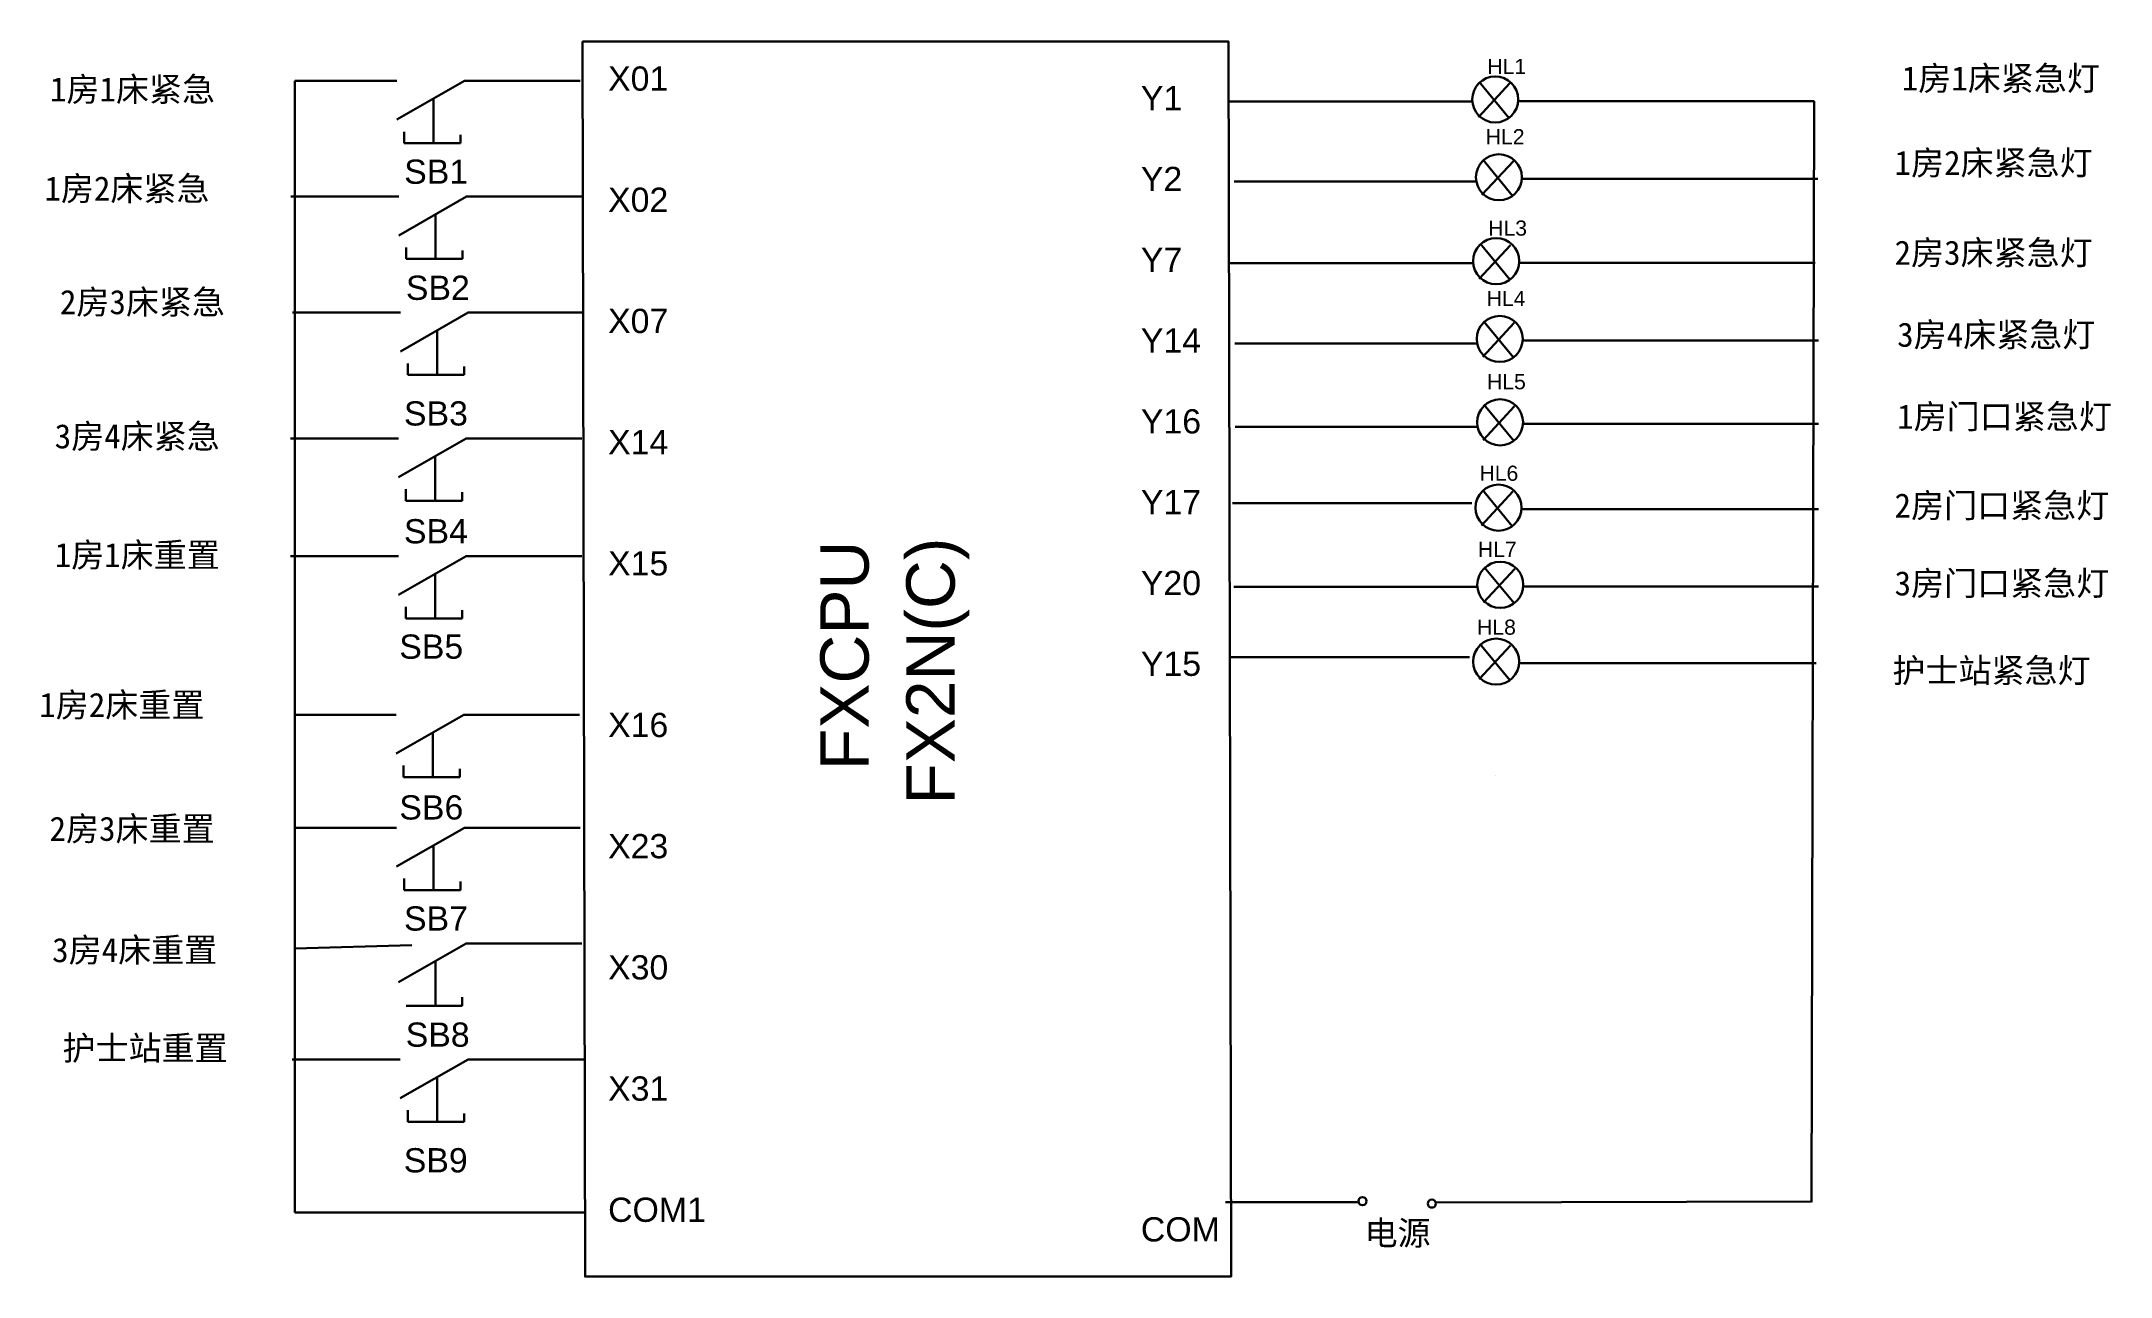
# Model space of a CAD drawing. Header units: millimetres. Extents: x 2329 to 2671, y 1944 to 2148.
import ezdxf

# ---------------------------------------------------------------- set-up
doc = ezdxf.new("R2010")
doc.units = ezdxf.units.MM
doc.layers.add('图层1', color=7, linetype='Continuous', lineweight=30)
doc.styles.get("Standard").update_dxf_attribs({"font": 'arial.ttf'})
doc.styles.add('样式 1', font='arial.ttf', dxfattribs={"height": 4})
doc.styles.add('样式 2', font='arial.ttf', dxfattribs={"height": 8})

msp = doc.modelspace()

# ---------------------------------------------------------------- linework, layer by layer
at = {"layer": '图层1'}
for p, q in [((2370.95, 2141.49), (2370.95, 1954.71)), ((2387.78, 2141.49), (2370.95, 2141.49)), ((2370.95, 2141.49), (2387.78, 2141.49)), ((2398.99, 2141.49), (2387.78, 2135.1)), ((2418.08, 2141.49), (2398.99, 2141.49)), ((2398.99, 2141.49), (2410.63, 2141.49)), ((2566.39, 2135.51), (2571.58, 2141.09)), ((2566.52, 2141.35), (2571.44, 2135.37)), ((2569.18, 2142.23), (2569.18, 2142.23)), ((2393.87, 2138.58), (2393.87, 2131.21)), ((2525.18, 2138.1), (2565.2, 2138.1)), ((2573.04, 2138.16), (2621.87, 2138.16)), ((2621.87, 2138.16), (2621.43, 1956.43)), ((2389.03, 2131.21), (2389.03, 2133.11)), ((2398.33, 2131.21), (2398.33, 2132.6)), ((2393.87, 2131.21), (2389.03, 2131.21)), ((2393.87, 2131.21), (2398.33, 2131.21)), ((2569.65, 2129.73), (2569.65, 2129.73)), ((2569.78, 2129.38), (2569.78, 2129.38)), ((2566.98, 2122.66), (2572.17, 2128.24)), ((2567.12, 2128.51), (2572.04, 2122.52)), ((2388.1, 2122.4), (2370.29, 2122.4)), ((2399.3, 2122.4), (2388.1, 2116)), ((2418.4, 2122.4), (2399.3, 2122.4)), ((2526.04, 2124.86), (2566.03, 2124.86)), ((2573.63, 2125.32), (2622.43, 2125.32)), ((2394.19, 2119.49), (2394.19, 2112.11)), ((2569.33, 2115.55), (2569.33, 2115.55)), ((2389.35, 2112.11), (2389.35, 2114.02)), ((2394.19, 2112.11), (2389.35, 2112.11)), ((2394.19, 2112.11), (2398.64, 2112.11)), ((2398.64, 2112.11), (2398.64, 2113.51)), ((2566.53, 2108.82), (2571.72, 2114.4)), ((2566.67, 2114.67), (2571.59, 2108.69)), ((2525.32, 2111.42), (2565.35, 2111.42)), ((2573.19, 2111.48), (2622.02, 2111.48)), ((2388.38, 2103.24), (2370.57, 2103.24)), ((2399.59, 2103.24), (2388.38, 2096.84)), ((2418.68, 2103.24), (2399.59, 2103.24)), ((2567.13, 2095.97), (2572.32, 2101.55)), ((2567.26, 2101.82), (2572.18, 2095.84)), ((2569.79, 2103.05), (2569.79, 2103.05)), ((2569.92, 2102.7), (2569.92, 2102.7)), ((2394.47, 2100.32), (2394.47, 2092.95)), ((2526.19, 2098.17), (2566.17, 2098.17)), ((2573.78, 2098.63), (2622.57, 2098.63)), ((2389.63, 2092.95), (2389.63, 2094.85)), ((2394.47, 2092.95), (2389.63, 2092.95)), ((2394.47, 2092.95), (2398.93, 2092.95)), ((2398.93, 2092.95), (2398.93, 2094.35)), ((2567.19, 2082.22), (2572.38, 2087.8)), ((2567.32, 2088.07), (2572.25, 2082.09)), ((2569.86, 2089.29), (2569.86, 2089.29)), ((2569.98, 2088.95), (2569.98, 2088.95)), ((2526.25, 2084.42), (2566.24, 2084.42)), ((2573.84, 2084.88), (2622.57, 2084.88)), ((2388.06, 2082.49), (2370.25, 2082.49)), ((2399.27, 2082.49), (2388.06, 2076.1)), ((2418.36, 2082.49), (2399.27, 2082.49)), ((2394.15, 2079.58), (2394.15, 2072.2)), ((2389.31, 2072.2), (2389.31, 2074.11)), ((2569.72, 2074.86), (2569.72, 2074.86)), ((2394.15, 2072.2), (2389.31, 2072.2)), ((2394.15, 2072.2), (2398.61, 2072.2)), ((2398.61, 2072.2), (2398.61, 2073.6)), ((2525.77, 2071.8), (2565.32, 2071.8)), ((2566.93, 2068.13), (2572.11, 2073.71)), ((2567.06, 2073.98), (2571.98, 2068)), ((2573.58, 2070.79), (2622.57, 2070.79)), ((2388.06, 2063.05), (2370.25, 2063.05)), ((2399.27, 2063.05), (2388.06, 2056.65)), ((2418.36, 2063.05), (2399.27, 2063.05)), ((2567.22, 2055.4), (2572.41, 2060.98)), ((2567.35, 2061.25), (2572.28, 2055.27)), ((2570.01, 2062.12), (2570.01, 2062.12)), ((2394.15, 2060.14), (2394.15, 2052.76)), ((2526.01, 2057.99), (2566.03, 2057.99)), ((2573.87, 2058.06), (2622.57, 2058.06)), ((2389.31, 2052.76), (2389.31, 2054.67)), ((2398.61, 2052.76), (2398.61, 2054.16)), ((2394.15, 2052.76), (2389.31, 2052.76)), ((2394.15, 2052.76), (2398.61, 2052.76)), ((2566.53, 2042.72), (2571.72, 2048.3)), ((2566.66, 2048.57), (2571.59, 2042.58)), ((2569.33, 2049.44), (2569.33, 2049.44)), ((2525.38, 2046.39), (2564.93, 2046.39)), ((2573.18, 2045.38), (2622.18, 2045.38)), ((2387.66, 2036.86), (2370.95, 2036.86)), ((2398.87, 2036.86), (2387.66, 2030.46)), ((2417.96, 2036.86), (2398.87, 2036.86)), ((2393.75, 2033.95), (2393.75, 2026.57)), ((2388.92, 2026.57), (2388.92, 2028.48)), ((2393.75, 2026.57), (2388.92, 2026.57)), ((2393.75, 2026.57), (2398.21, 2026.57)), ((2398.21, 2026.57), (2398.21, 2027.97)), ((2569.18, 2026.8), (2569.18, 2026.8)), ((2387.75, 2018.23), (2370.92, 2018.23)), ((2370.92, 2018.23), (2387.75, 2018.23)), ((2398.96, 2018.23), (2387.75, 2011.83)), ((2418.05, 2018.23), (2398.96, 2018.23)), ((2398.96, 2018.23), (2410.6, 2018.23)), ((2393.84, 2015.32), (2393.84, 2007.94)), ((2389, 2007.94), (2389, 2009.85)), ((2398.3, 2007.94), (2398.3, 2009.34)), ((2393.84, 2007.94), (2389, 2007.94)), ((2393.84, 2007.94), (2398.3, 2007.94)), ((2399.27, 1999.13), (2388.07, 1992.74)), ((2418.36, 1999.13), (2399.27, 1999.13)), ((2370.95, 1998.29), (2390.29, 1998.87)), ((2370.95, 1998.29), (2370.95, 1998.29)), ((2394.16, 1996.22), (2394.16, 1988.84)), ((2394.16, 1988.84), (2389.32, 1988.84)), ((2394.16, 1988.84), (2398.61, 1988.84)), ((2398.61, 1988.84), (2398.61, 1990.24)), ((2388.35, 1979.97), (2370.54, 1979.97)), ((2399.56, 1979.97), (2388.35, 1973.57)), ((2418.65, 1979.97), (2399.56, 1979.97)), ((2394.44, 1977.06), (2394.44, 1969.68)), ((2389.6, 1969.68), (2389.6, 1971.59)), ((2394.44, 1969.68), (2389.6, 1969.68)), ((2394.44, 1969.68), (2398.9, 1969.68)), ((2398.9, 1969.68), (2398.9, 1971.08)), ((2370.95, 1954.71), (2418.68, 1954.71)), ((2546.44, 1956.45), (2524.65, 1956.45)), ((2621.43, 1956.51), (2559.49, 1956.36))]:
    msp.add_line(p, q, dxfattribs=at)
msp.add_lwpolyline([(2418.45, 2148.01), (2525.12, 2148.01), (2525.56, 1944.14), (2418.89, 1944.14)], close=True, dxfattribs=at)
for centre, radius in [((2569.18, 2138.43), 3.8), ((2569.78, 2125.58), 3.8), ((2569.33, 2111.74), 3.8), ((2569.92, 2098.9), 3.8), ((2569.98, 2085.14), 3.8), ((2569.72, 2071.05), 3.8), ((2570.01, 2058.32), 3.8), ((2569.33, 2045.64), 3.8), ((2547.26, 1956.59), 0.671), ((2558.71, 1956.19), 0.671)]:
    msp.add_circle(centre, radius, dxfattribs=at)

# ---------------------------------------------------------------- texts
at = {"layer": '图层1', "style": '样式 2'}
for s, p in [('FXCPU', (2465.72, 2027.74)), (' FX2N(C)', (2479.92, 2018.93))]:
    msp.add_text(s, height=8, rotation=90, dxfattribs=at).set_placement(p)
at = {"layer": '图层1', "char_height": 4, "attachment_point": 1, "style": '样式 1'}
for s, width, gutter_width, insert in [('{\\fSimSun|b0|i0|c134|p2;1房1床紧急}', 40.746, 20, (2330.52, 2142.11)), ('X01\\P\\P\\PX02\\P\\P\\PX07\\P\\P\\PX14\\P\\P\\PX15\\P\\P\\P\\PX16\\P\\P\\PX23\\P\\P\\PX30\\P\\P\\PX31\\P\\P\\PCOM1', 288.9494, 12.5, (2422.68, 2143.88)), ('{\\fSimSun|b0|i0|c134|p2;1房1床紧急灯}', 40.746, 20, (2636.31, 2143.92)), ('\\PY1\\P\\PY2\\P\\PY7\\P\\PY14\\P\\PY16\\P\\PY17\\P\\PY20\\P\\PY15\\P\\P \\P\\P\\P\\P\\P\\P\\P\\P\\P\\P\\P\\PCOM', 14.1501, 12.5, (2510.66, 2147.31)), ('{\\fSimSun|b0|i0|c134|p2;1房2床紧急灯}', 40.746, 20, (2635.12, 2129.97)), ('{\\fSimSun|b0|i0|c134|p2;1房2床紧急}', 40.746, 20, (2329.6, 2125.73)), ('SB1', 19.9963, 40, (2389.01, 2128.51)), ('{\\fSimSun|b0|i0|c134|p2;2房3床紧急灯}', 40.746, 20, (2635.12, 2115.14)), ('SB2', 19.9963, 40, (2389.29, 2109.35)), ('{\\fSimSun|b0|i0|c134|p2;2房3床紧急}', 40.746, 20, (2332.16, 2106.99)), ('{\\fSimSun|b0|i0|c134|p2;3房4床紧急灯}', 40.746, 20, (2635.55, 2101.61)), ('SB3', 19.9963, 40, (2388.97, 2088.61)), ('{\\fSimSun|b0|i0|c134|p2;1房门口紧急灯}', 40.746, 20, (2635.55, 2088.09)), ('{\\fSimSun|b0|i0|c134|p2;3房4床紧急}', 40.746, 20, (2331.3, 2084.84)), ('{\\fSimSun|b0|i0|c134|p2;2房门口紧急灯}', 40.746, 20, (2635.12, 2073.41)), ('SB4', 19.9963, 40, (2388.97, 2069.16)), ('{\\fSimSun|b0|i0|c134|p2;1房1床重置}', 40.746, 20, (2331.3, 2065.25)), ('{\\fSimSun|b0|i0|c134|p2;3房门口紧急灯}', 40.746, 20, (2635.12, 2060.57)), ('SB5', 19.9963, 40, (2388.2, 2050.12)), ('{\\fSimSun|b0|i0|c134|p2;护士站紧急灯}', 40.746, 20, (2634.76, 2046.18)), ('{\\fSimSun|b0|i0|c134|p2;1房2床重置}', 40.746, 20, (2328.75, 2040.5)), ('SB6', 19.9963, 40, (2388.21, 2023.58)), ('{\\fSimSun|b0|i0|c134|p2;2房3床重置}', 40.746, 20, (2330.45, 2020.06)), ('SB7', 19.9963, 40, (2388.98, 2005.25)), ('{\\fSimSun|b0|i0|c134|p2;3房4床重置}', 40.746, 20, (2330.88, 2000.04)), ('SB8', 19.9963, 40, (2389.26, 1986.08)), ('{\\fSimSun|b0|i0|c134|p2;护士站重置}', 40.746, 20, (2332.58, 1983.86)), ('SB9', 19.9963, 40, (2388.94, 1965.34)), ('{\\fSimSun|b0|i0|c134|p2;电源}', 26.5135, 40, (2547.6, 1953.34))]:
    msp.add_mtext_dynamic_manual_height_columns(s, width=width, gutter_width=gutter_width, heights=[0], dxfattribs=dict(at, insert=insert))
at = {"layer": '图层1', "char_height": 2.5, "attachment_point": 1}
for s, insert in [('HL1', (2567.88, 2145.13)), ('HL2', (2567.61, 2133.53)), ('HL3', (2568.02, 2118.45)), ('HL4', (2567.76, 2106.84)), ('HL5', (2567.82, 2093.09)), ('HL6', (2566.58, 2077.99)), ('HL7', (2566.31, 2065.43)), ('HL8', (2566.18, 2052.58))]:
    msp.add_mtext_dynamic_manual_height_columns(s, width=11.5187, gutter_width=12.5, heights=[0], dxfattribs=dict(at, insert=insert))

doc.saveas('drawing.dxf')
